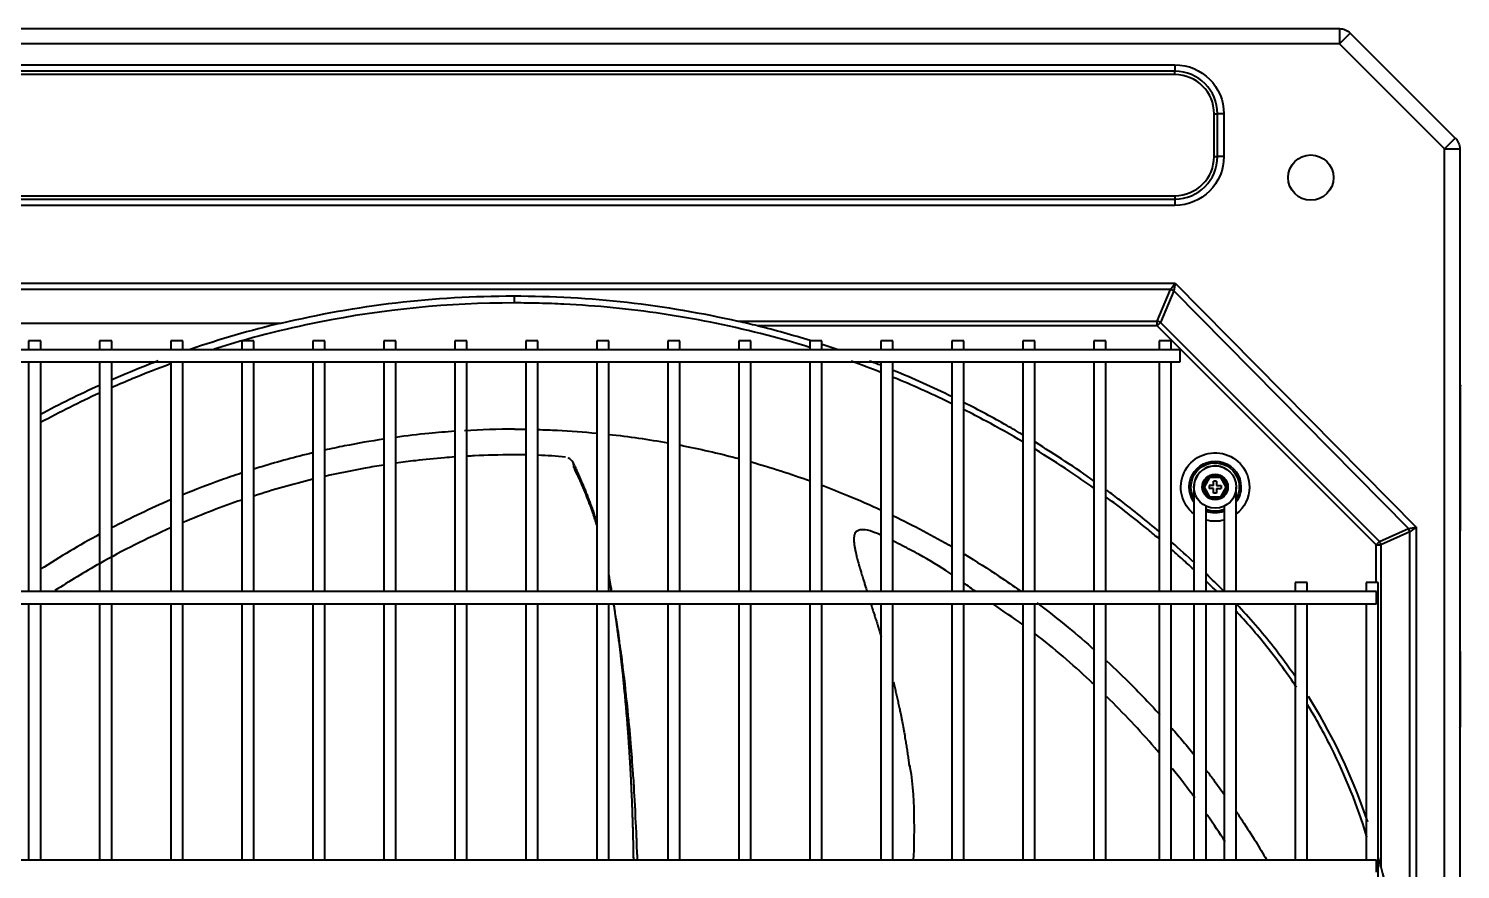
# Model space of a CAD drawing. Extents: x 58467 to 79089, y -33726 to -17391.
# Drawn here: x 72351.85 to 72399.23, y -20253.77 to -20225.97 of the extents above; entities that cross this region are included whole.
import ezdxf

# ---------------------------------------------------------------- set-up
doc = ezdxf.new("R2010")
doc.units = 0
doc.header["$LTSCALE"] = 100
doc.layers.add('+ENTE-ST-DOSEME USTU KONDDRENAJ', color=110, linetype='DOSEMEUSTUKONDENSDRENAJ_LINE', lineweight=40)
doc.linetypes.add('DOSEMEUSTUKONDENSDRENAJ_LINE', pattern='A,300,-40,["CD",Standard,S=15,R=0,X=-35,Y=-7.5],0', length=340)

# ---------------------------------------------------------------- blocks, each defined once
blk = doc.blocks.new('2. KAT SAĞ')
at = {"color": 3}
for p, q in [((54067.032, -32927.052, -3.539), (54183.034, -32927.052, -3.539)), ((54183.034, -32927.052, -3.539), (54183.034, -32927.552, -3.539)), ((54183.388, -32927.199, -3.539), (54183.034, -32927.552, -3.539)), ((54183.388, -32927.199, -3.539), (54186.865, -32930.673, -3.539)), ((54183.034, -32927.552, -3.539), (54067.032, -32927.552, -3.539)), ((54186.512, -32931.026, -3.539), (54183.034, -32927.552, -3.539)), ((54072.439, -32928.248, -3.539), (54177.584, -32928.248, -3.539)), ((54177.584, -32928.46, -3.539), (54072.439, -32928.46, -3.539)), ((54177.584, -32928.572, -3.539), (54072.439, -32928.572, -3.539)), ((54177.584, -32928.248, -3.539), (54177.584, -32928.46, -3.539)), ((54177.584, -32928.572, -3.539), (54177.584, -32928.46, -3.539)), ((54178.883, -32929.872, -3.539), (54178.995, -32929.872, -3.539)), ((54178.883, -32931.278, -3.539), (54178.883, -32929.872, -3.539)), ((54178.995, -32931.278, -3.539), (54178.995, -32929.872, -3.539)), ((54179.208, -32929.872, -3.539), (54178.995, -32929.872, -3.539)), ((54179.208, -32929.872, -3.539), (54179.208, -32931.278, -3.539)), ((54186.865, -32930.673, -3.539), (54186.512, -32931.026, -3.539)), ((54178.883, -32931.278, -3.539), (54178.995, -32931.278, -3.539)), ((54179.208, -32931.278, -3.539), (54178.995, -32931.278, -3.539)), ((54186.512, -32999.031, -3.539), (54186.512, -32931.026, -3.539)), ((54186.512, -32931.026, -3.539), (54187.012, -32931.026, -3.539)), ((54187.012, -32931.026, -3.539), (54187.012, -32999.031, -3.539)), ((54072.439, -32932.578, -3.539), (54177.584, -32932.578, -3.539)), ((54072.439, -32932.69, -3.539), (54177.584, -32932.69, -3.539)), ((54177.584, -32932.578, -3.539), (54177.584, -32932.69, -3.539)), ((54177.584, -32932.69, -3.539), (54177.584, -32932.902, -3.539)), ((54177.584, -32932.902, -3.539), (54072.439, -32932.902, -3.539)), ((54072.432, -32935.469, -3.539), (54177.59, -32935.469, -3.539)), ((54177.438, -32935.681, -3.539), (54072.585, -32935.681, -3.539)), ((54177.004, -32936.728, -3.539), (54177.438, -32935.681, -3.539)), ((54177.548, -32935.726, -3.539), (54177.114, -32936.774, -3.539)), ((54177.438, -32935.681, -3.539), (54177.59, -32935.469, -3.539)), ((54177.59, -32935.469, -3.539), (54177.548, -32935.726, -3.539)), ((54185.314, -32943.583, -3.539), (54177.548, -32935.726, -3.539)), ((54177.59, -32935.469, -3.539), (54185.571, -32943.54, -3.539)), ((54137.189, -32936.793, -3.539), (54148.01, -32936.793, -3.539)), ((54163.128, -32936.728, -3.539), (54177.004, -32936.728, -3.539)), ((54177.004, -32936.884, -3.539), (54163.777, -32936.884, -3.539)), ((54177.004, -32936.884, -3.539), (54177.004, -32936.728, -3.539)), ((54177.004, -32936.884, -3.539), (54177.114, -32936.774, -3.539)), ((54184.247, -32944.127, -3.539), (54177.004, -32936.884, -3.539)), ((54177.114, -32936.774, -3.539), (54184.357, -32944.017, -3.539)), ((54139.658, -32937.373, -3.539), (54139.658, -32937.673, -3.539)), ((54140.058, -32937.373, -3.539), (54139.658, -32937.373, -3.539)), ((54140.058, -32937.673, -3.539), (54140.058, -32937.373, -3.539)), ((54142.008, -32937.373, -3.539), (54142.008, -32937.673, -3.539)), ((54142.408, -32937.373, -3.539), (54142.008, -32937.373, -3.539)), ((54142.408, -32937.673, -3.539), (54142.408, -32937.373, -3.539)), ((54144.358, -32937.373, -3.539), (54144.358, -32937.673, -3.539)), ((54144.758, -32937.373, -3.539), (54144.358, -32937.373, -3.539)), ((54144.758, -32937.673, -3.539), (54144.758, -32937.373, -3.539)), ((54146.707, -32937.373, -3.539), (54146.707, -32937.673, -3.539)), ((54147.107, -32937.373, -3.539), (54146.707, -32937.373, -3.539)), ((54147.107, -32937.673, -3.539), (54147.107, -32937.373, -3.539)), ((54149.058, -32937.373, -3.539), (54149.058, -32937.673, -3.539)), ((54149.458, -32937.373, -3.539), (54149.058, -32937.373, -3.539)), ((54149.458, -32937.673, -3.539), (54149.458, -32937.373, -3.539)), ((54151.408, -32937.373, -3.539), (54151.408, -32937.673, -3.539)), ((54151.808, -32937.373, -3.539), (54151.408, -32937.373, -3.539)), ((54151.808, -32937.673, -3.539), (54151.808, -32937.373, -3.539)), ((54153.757, -32937.373, -3.539), (54153.757, -32937.673, -3.539)), ((54154.157, -32937.373, -3.539), (54153.757, -32937.373, -3.539)), ((54154.157, -32937.673, -3.539), (54154.157, -32937.373, -3.539)), ((54156.107, -32937.373, -3.539), (54156.107, -32937.673, -3.539)), ((54156.507, -32937.373, -3.539), (54156.107, -32937.373, -3.539)), ((54156.507, -32937.673, -3.539), (54156.507, -32937.373, -3.539)), ((54158.457, -32937.373, -3.539), (54158.457, -32937.673, -3.539)), ((54158.856, -32937.373, -3.539), (54158.457, -32937.373, -3.539)), ((54158.856, -32937.673, -3.539), (54158.856, -32937.373, -3.539)), ((54160.806, -32937.373, -3.539), (54160.806, -32937.673, -3.539)), ((54161.206, -32937.373, -3.539), (54160.806, -32937.373, -3.539)), ((54161.206, -32937.673, -3.539), (54161.206, -32937.373, -3.539)), ((54163.156, -32937.373, -3.539), (54163.156, -32937.673, -3.539)), ((54163.556, -32937.373, -3.539), (54163.156, -32937.373, -3.539)), ((54163.556, -32937.673, -3.539), (54163.556, -32937.373, -3.539)), ((54165.505, -32937.373, -3.539), (54165.505, -32937.673, -3.539)), ((54165.905, -32937.373, -3.539), (54165.505, -32937.373, -3.539)), ((54165.905, -32937.673, -3.539), (54165.905, -32937.373, -3.539)), ((54167.855, -32937.373, -3.539), (54167.855, -32937.673, -3.539)), ((54168.255, -32937.373, -3.539), (54167.855, -32937.373, -3.539)), ((54168.255, -32937.673, -3.539), (54168.255, -32937.373, -3.539)), ((54170.205, -32937.373, -3.539), (54170.205, -32937.673, -3.539)), ((54170.605, -32937.373, -3.539), (54170.205, -32937.373, -3.539)), ((54170.605, -32937.673, -3.539), (54170.605, -32937.373, -3.539)), ((54172.554, -32937.373, -3.539), (54172.554, -32937.673, -3.539)), ((54172.954, -32937.373, -3.539), (54172.554, -32937.373, -3.539)), ((54172.954, -32937.673, -3.539), (54172.954, -32937.373, -3.539)), ((54174.904, -32937.373, -3.539), (54174.904, -32937.673, -3.539)), ((54175.304, -32937.373, -3.539), (54174.904, -32937.373, -3.539)), ((54175.304, -32937.673, -3.539), (54175.304, -32937.373, -3.539)), ((54177.061, -32937.373, -3.539), (54177.061, -32937.673, -3.539)), ((54177.46, -32937.373, -3.539), (54177.061, -32937.373, -3.539)), ((54177.46, -32937.673, -3.539), (54177.46, -32937.373, -3.539)), ((54177.76, -32937.673, -3.539), (54072.305, -32937.673, -3.539)), ((54072.305, -32938.073, -3.539), (54177.76, -32938.073, -3.539)), ((54139.658, -32938.073, -3.539), (54139.658, -32945.672, -3.539)), ((54140.058, -32945.672, -3.539), (54140.058, -32938.073, -3.539)), ((54142.008, -32938.073, -3.539), (54142.008, -32945.672, -3.539)), ((54142.408, -32945.672, -3.539), (54142.408, -32938.073, -3.539)), ((54144.358, -32938.073, -3.539), (54144.358, -32945.672, -3.539)), ((54144.758, -32945.672, -3.539), (54144.758, -32938.073, -3.539)), ((54146.707, -32938.073, -3.539), (54146.707, -32945.672, -3.539)), ((54147.107, -32945.672, -3.539), (54147.107, -32938.073, -3.539)), ((54149.058, -32938.073, -3.539), (54149.058, -32945.672, -3.539)), ((54149.458, -32945.672, -3.539), (54149.458, -32938.073, -3.539)), ((54151.408, -32938.073, -3.539), (54151.408, -32945.672, -3.539)), ((54151.808, -32945.672, -3.539), (54151.808, -32938.073, -3.539)), ((54153.757, -32938.073, -3.539), (54153.757, -32945.672, -3.539)), ((54154.157, -32945.672, -3.539), (54154.157, -32938.073, -3.539)), ((54156.107, -32938.073, -3.539), (54156.107, -32945.672, -3.539)), ((54156.507, -32945.672, -3.539), (54156.507, -32938.073, -3.539)), ((54158.457, -32938.073, -3.539), (54158.457, -32945.672, -3.539)), ((54158.856, -32945.672, -3.539), (54158.856, -32938.073, -3.539)), ((54160.806, -32938.073, -3.539), (54160.806, -32945.672, -3.539)), ((54161.206, -32945.672, -3.539), (54161.206, -32938.073, -3.539)), ((54163.156, -32938.073, -3.539), (54163.156, -32945.672, -3.539)), ((54163.556, -32945.672, -3.539), (54163.556, -32938.073, -3.539)), ((54165.505, -32938.073, -3.539), (54165.505, -32945.672, -3.539)), ((54165.905, -32945.672, -3.539), (54165.905, -32938.073, -3.539)), ((54167.855, -32938.073, -3.539), (54167.855, -32945.672, -3.539)), ((54168.255, -32945.672, -3.539), (54168.255, -32938.073, -3.539)), ((54170.205, -32938.073, -3.539), (54170.205, -32945.672, -3.539)), ((54170.605, -32945.672, -3.539), (54170.605, -32938.073, -3.539)), ((54172.554, -32938.073, -3.539), (54172.554, -32945.672, -3.539)), ((54172.954, -32945.672, -3.539), (54172.954, -32938.073, -3.539)), ((54174.904, -32938.073, -3.539), (54174.904, -32945.672, -3.539)), ((54175.304, -32945.672, -3.539), (54175.304, -32938.073, -3.539)), ((54177.061, -32938.073, -3.539), (54177.061, -32945.672, -3.539)), ((54177.46, -32945.672, -3.539), (54177.46, -32938.073, -3.539)), ((54177.76, -32937.873, -3.539), (54177.76, -32937.673, -3.539)), ((54177.76, -32938.073, -3.539), (54177.76, -32937.873, -3.539)), ((54187.032, -32939.174, -3.539), (54187.032, -32938.874, -3.539)), ((54187.012, -32939.174, -3.539), (54187.032, -32939.174, -3.539)), ((54187.032, -32943.657, -3.539), (54187.032, -32939.174, -3.539)), ((54178.492, -32942.213, -3.539), (54178.705, -32941.845, -3.539)), ((54178.734, -32941.895, -3.539), (54178.55, -32942.213, -3.539)), ((54178.705, -32941.845, -3.539), (54179.13, -32941.845, -3.539)), ((54178.734, -32941.895, -3.539), (54178.705, -32941.845, -3.539)), ((54179.101, -32941.895, -3.539), (54178.734, -32941.895, -3.539)), ((54179.13, -32941.845, -3.539), (54179.101, -32941.895, -3.539)), ((54179.285, -32942.213, -3.539), (54179.101, -32941.895, -3.539)), ((54179.13, -32941.845, -3.539), (54179.342, -32942.213, -3.539)), ((54178.218, -32942.23, -3.539), (54178.218, -32943.606, -3.539)), ((54178.705, -32942.581, -3.539), (54178.492, -32942.213, -3.539)), ((54178.55, -32942.213, -3.539), (54178.492, -32942.213, -3.539)), ((54178.55, -32942.213, -3.539), (54178.734, -32942.531, -3.539)), ((54178.717, -32942.163, -3.539), (54178.717, -32942.263, -3.539)), ((54178.867, -32942.163, -3.539), (54178.717, -32942.163, -3.539)), ((54178.867, -32942.263, -3.539), (54178.717, -32942.263, -3.539)), ((54178.967, -32942.013, -3.539), (54178.867, -32942.013, -3.539)), ((54178.867, -32942.163, -3.539), (54178.867, -32942.013, -3.539)), ((54178.867, -32942.413, -3.539), (54178.867, -32942.263, -3.539)), ((54178.967, -32942.013, -3.539), (54178.967, -32942.163, -3.539)), ((54178.967, -32942.163, -3.539), (54179.117, -32942.163, -3.539)), ((54178.967, -32942.263, -3.539), (54178.967, -32942.413, -3.539)), ((54178.967, -32942.263, -3.539), (54179.117, -32942.263, -3.539)), ((54179.101, -32942.531, -3.539), (54179.285, -32942.213, -3.539)), ((54179.117, -32942.163, -3.539), (54179.117, -32942.263, -3.539)), ((54179.342, -32942.213, -3.539), (54179.13, -32942.581, -3.539)), ((54179.342, -32942.213, -3.539), (54179.285, -32942.213, -3.539)), ((54179.617, -32944.214, -3.539), (54179.617, -32942.215, -3.539)), ((54179.617, -32944.214, -3.539), (54179.617, -32942.23, -3.539)), ((54178.734, -32942.531, -3.539), (54178.705, -32942.581, -3.539)), ((54179.13, -32942.581, -3.539), (54178.705, -32942.581, -3.539)), ((54178.734, -32942.531, -3.539), (54179.101, -32942.531, -3.539)), ((54178.967, -32942.413, -3.539), (54178.867, -32942.413, -3.539)), ((54179.13, -32942.581, -3.539), (54179.101, -32942.531, -3.539)), ((54178.618, -32943.606, -3.539), (54178.618, -32942.846, -3.539)), ((54179.217, -32942.846, -3.539), (54179.217, -32944.214, -3.539)), ((54178.218, -32943.606, -3.539), (54178.218, -32943.889, -3.539)), ((54178.618, -32943.889, -3.539), (54178.618, -32943.606, -3.539)), ((54184.357, -32944.017, -3.539), (54185.314, -32943.583, -3.539)), ((54185.359, -32943.693, -3.539), (54184.402, -32944.127, -3.539)), ((54185.314, -32943.583, -3.539), (54185.571, -32943.54, -3.539)), ((54185.571, -32943.54, -3.539), (54185.359, -32943.693, -3.539)), ((54185.359, -32992.444, -3.539), (54185.359, -32943.693, -3.539)), ((54185.571, -32943.54, -3.539), (54185.571, -32992.596, -3.539)), ((54178.218, -32943.889, -3.539), (54178.218, -32944.255, -3.539)), ((54178.218, -32943.889, -3.539), (54178.218, -32943.889, -3.539)), ((54178.218, -32944.255, -3.539), (54178.218, -32944.537, -3.539)), ((54178.218, -32944.255, -3.539), (54178.218, -32944.255, -3.539)), ((54178.618, -32944.255, -3.539), (54178.618, -32943.889, -3.539)), ((54178.618, -32944.537, -3.539), (54178.618, -32944.255, -3.539)), ((54179.217, -32943.889, -3.539), (54179.217, -32944.255, -3.539)), ((54179.217, -32944.255, -3.539), (54179.217, -32944.538, -3.539)), ((54179.617, -32944.255, -3.539), (54179.617, -32943.889, -3.539)), ((54179.617, -32944.538, -3.539), (54179.617, -32944.255, -3.539)), ((54184.247, -32944.127, -3.539), (54184.357, -32944.017, -3.539)), ((54184.247, -32945.372, -3.539), (54184.247, -32944.127, -3.539)), ((54184.247, -32944.127, -3.539), (54184.402, -32944.127, -3.539)), ((54184.402, -32944.127, -3.539), (54184.402, -32954.774, -3.539)), ((54178.218, -32944.537, -3.539), (54178.218, -32945.672, -3.539)), ((54178.618, -32945.672, -3.539), (54178.618, -32944.537, -3.539)), ((54179.217, -32944.538, -3.539), (54179.217, -32945.672, -3.539)), ((54179.617, -32945.672, -3.539), (54179.617, -32944.538, -3.539)), ((54184.259, -32945.672, -3.539), (54065.897, -32945.672, -3.539)), ((54181.567, -32945.372, -3.539), (54181.567, -32945.672, -3.539)), ((54181.967, -32945.372, -3.539), (54181.567, -32945.372, -3.539)), ((54181.967, -32945.672, -3.539), (54181.967, -32945.372, -3.539)), ((54183.917, -32945.372, -3.539), (54183.917, -32945.672, -3.539)), ((54184.316, -32945.372, -3.539), (54183.917, -32945.372, -3.539)), ((54184.259, -32945.872, -3.539), (54184.259, -32945.672, -3.539)), ((54184.316, -32990.765, -3.539), (54184.316, -32945.372, -3.539)), ((54065.897, -32946.072, -3.539), (54184.259, -32946.072, -3.539)), ((54139.658, -32946.072, -3.539), (54139.658, -32954.551, -3.539)), ((54140.058, -32954.551, -3.539), (54140.058, -32946.072, -3.539)), ((54142.008, -32946.072, -3.539), (54142.008, -32954.551, -3.539)), ((54142.408, -32954.551, -3.539), (54142.408, -32946.072, -3.539)), ((54144.358, -32946.072, -3.539), (54144.358, -32954.551, -3.539)), ((54144.758, -32954.551, -3.539), (54144.758, -32946.072, -3.539)), ((54146.707, -32946.072, -3.539), (54146.707, -32954.551, -3.539)), ((54147.107, -32954.551, -3.539), (54147.107, -32946.072, -3.539)), ((54149.058, -32946.072, -3.539), (54149.058, -32954.551, -3.539)), ((54149.458, -32954.551, -3.539), (54149.458, -32946.072, -3.539)), ((54151.408, -32946.072, -3.539), (54151.408, -32954.551, -3.539)), ((54151.808, -32954.551, -3.539), (54151.808, -32946.072, -3.539)), ((54153.757, -32946.072, -3.539), (54153.757, -32954.551, -3.539)), ((54154.157, -32954.551, -3.539), (54154.157, -32946.072, -3.539)), ((54156.107, -32946.072, -3.539), (54156.107, -32954.551, -3.539)), ((54156.507, -32954.551, -3.539), (54156.507, -32946.072, -3.539)), ((54158.457, -32946.072, -3.539), (54158.457, -32954.551, -3.539)), ((54158.856, -32954.551, -3.539), (54158.856, -32946.072, -3.539)), ((54160.806, -32946.072, -3.539), (54160.806, -32954.551, -3.539)), ((54161.206, -32954.551, -3.539), (54161.206, -32946.072, -3.539)), ((54163.156, -32946.072, -3.539), (54163.156, -32954.551, -3.539)), ((54163.556, -32954.551, -3.539), (54163.556, -32946.072, -3.539)), ((54165.505, -32946.072, -3.539), (54165.505, -32954.551, -3.539)), ((54165.905, -32954.551, -3.539), (54165.905, -32946.072, -3.539)), ((54167.855, -32946.072, -3.539), (54167.855, -32954.551, -3.539)), ((54168.255, -32954.551, -3.539), (54168.255, -32946.072, -3.539)), ((54170.205, -32946.072, -3.539), (54170.205, -32954.551, -3.539)), ((54170.605, -32954.551, -3.539), (54170.605, -32946.072, -3.539)), ((54172.554, -32946.072, -3.539), (54172.554, -32954.551, -3.539)), ((54172.954, -32954.551, -3.539), (54172.954, -32946.072, -3.539)), ((54174.904, -32946.072, -3.539), (54174.904, -32954.551, -3.539)), ((54175.304, -32954.551, -3.539), (54175.304, -32946.072, -3.539)), ((54177.061, -32946.072, -3.539), (54177.061, -32954.551, -3.539)), ((54177.46, -32954.551, -3.539), (54177.46, -32946.072, -3.539)), ((54178.218, -32946.072, -3.539), (54178.218, -32954.55, -3.539)), ((54178.617, -32954.55, -3.539), (54178.618, -32946.072, -3.539)), ((54179.217, -32946.072, -3.539), (54179.217, -32954.551, -3.539)), ((54179.617, -32954.551, -3.539), (54179.617, -32946.072, -3.539)), ((54181.567, -32946.072, -3.539), (54181.567, -32954.55, -3.539)), ((54181.967, -32954.55, -3.539), (54181.967, -32946.072, -3.539)), ((54183.917, -32946.072, -3.539), (54183.917, -32954.55, -3.539)), ((54184.259, -32946.072, -3.539), (54184.259, -32945.872, -3.539)), ((54187.032, -32949.838, -3.539), (54187.032, -32947.654, -3.539)), ((54187.012, -32949.838, -3.539), (54187.032, -32949.838, -3.539)), ((54187.032, -32950.138, -3.539), (54187.032, -32949.838, -3.539)), ((54184.259, -32954.55, -3.539), (54065.897, -32954.55, -3.539)), ((54184.259, -32954.75, -3.539), (54184.259, -32954.55, -3.539)), ((54184.259, -32954.95, -3.539), (54184.259, -32954.75, -3.539))]:
    blk.add_line(p, q, dxfattribs=at)
for centre, radius in [((54182.083, -32931.978, -3.539), 0.75), ((54178.917, -32942.213, -3.539), 0.7), ((54178.917, -32942.213, -3.539), 0.425), ((54178.917, -32942.213, -3.539), 0.425)]:
    blk.add_circle(centre, radius, dxfattribs=at)
at = {"color": 3, "extrusion": (0, 0, -1)}
for centre, radius, start, end in [((-54183.034, -32927.552, 3.539), 0.5, 90, 135), ((-54177.584, -32929.872, 3.539), 1.624, 90, 180), ((-54186.512, -32931.026, 3.539), 0.5, 135, 180), ((-54177.584, -32931.278, 3.539), 1.624, 180, 270), ((-54186.952, -32938.874, 3.539), 0.08, 138.5895, 180), ((-54178.917, -32942.213, 3.539), 1.133, 308.1431, 180), ((-54178.917, -32942.213, 3.539), 0.856, 324.7874, 180), ((-54178.917, -32942.213, 3.539), 0.8, 331.0199, 180), ((-54178.917, -32942.213, 3.539), 0.8, 180, 208.9576), ((-54178.917, -32942.213, 3.539), 0.856, 180, 215.1956), ((-54178.917, -32942.213, 3.539), 1.133, 180, 231.8512), ((-54178.917, -32942.213, 3.539), 0.856, 249.5025, 290.4919), ((-54178.917, -32942.213, 3.539), 1.133, 254.6494, 285.3451), ((-54178.917, -32942.213, 3.539), 0.8, 247.978, 292.0104)]:
    blk.add_arc(centre, radius, start, end, dxfattribs=at)
at = {"color": 3}
for centre, radius, start, end in [((54177.584, -32929.872, -3.539), 1.412, 0, 90), ((54177.584, -32929.872, -3.539), 1.3, 0, 90), ((54177.584, -32931.278, -3.539), 1.412, 270, 0), ((54177.584, -32931.278, -3.539), 1.3, 270, 0), ((54186.952, -32950.138, -3.539), 0.08, 318.5895, 0)]:
    blk.add_arc(centre, radius, start, end, dxfattribs=at)
for centre, major_axis in [((54177.438, -32935.836, -3.539), (-0.203, 0.084)), ((54177.004, -32936.884, -3.539), (-0.203, 0.084)), ((54185.204, -32943.693, -3.539), (-0.084, 0.203)), ((54184.247, -32944.127, -3.539), (-0.084, 0.203))]:
    blk.add_ellipse(centre, major_axis=major_axis, ratio=0.678598, start_param=4.438375, end_param=4.986403, dxfattribs=at)
for points, knots in [([(54155.736, -32936.125, -3.539), (54153.563, -32936.123, -3.539), (54151.381, -32936.339, -3.539), (54148.095, -32936.994, -3.539), (54146.939, -32937.289, -3.539), (54145.801, -32937.648, -3.539)], [0, 0, 0, 0, 0.642828, 0.642828, 1, 1, 1, 1]), ([(54165.511, -32937.598, -3.539), (54164.43, -32937.263, -3.539), (54163.333, -32936.985, -3.539), (54161.161, -32936.552, -3.539), (54160.086, -32936.391, -3.539), (54158.459, -32936.231, -3.539), (54157.915, -32936.191, -3.539), (54157.099, -32936.151, -3.539), (54156.827, -32936.141, -3.539), (54156.282, -32936.128, -3.539), (54156.006, -32936.125, -3.539), (54155.737, -32936.125, -3.539)], [0, 0, 0, 0, 0.344826, 0.344826, 0.672413, 0.672413, 0.836207, 0.836207, 0.918103, 0.918103, 1, 1, 1, 1]), ([(54143.944, -32938.042, -3.539), (54143.841, -32938.081, -3.539), (54143.738, -32938.121, -3.539), (54143.219, -32938.324, -3.539), (54142.804, -32938.496, -3.539), (54142.393, -32938.676, -3.539)], [0, 0, 0, 0, 0.197193, 0.197193, 1, 1, 1, 1]), ([(54144.353, -32938.141, -3.539), (54143.935, -32938.295, -3.539), (54143.519, -32938.457, -3.539), (54142.869, -32938.726, -3.539), (54142.632, -32938.827, -3.539), (54142.397, -32938.931, -3.539)], [0, 0, 0, 0, 0.635021, 0.635021, 1, 1, 1, 1]), ([(54170.207, -32939.456, -3.539), (54169.609, -32939.165, -3.539), (54169.002, -32938.891, -3.539), (54168.349, -32938.62, -3.539), (54168.306, -32938.603, -3.539), (54168.264, -32938.585, -3.539)], [0, 0, 0, 0, 0.9348, 0.9348, 1, 1, 1, 1]), ([(54172.568, -32940.494, -3.539), (54172.389, -32940.388, -3.539), (54172.209, -32940.284, -3.539), (54171.563, -32939.918, -3.539), (54171.093, -32939.666, -3.539), (54170.617, -32939.427, -3.539)], [0, 0, 0, 0, 0.279714, 0.279714, 1, 1, 1, 1]), ([(54172.555, -32940.719, -3.539), (54172.154, -32940.482, -3.539), (54171.748, -32940.253, -3.539), (54171.097, -32939.905, -3.539), (54170.856, -32939.78, -3.539), (54170.614, -32939.657, -3.539)], [0, 0, 0, 0, 0.633211, 0.633211, 1, 1, 1, 1]), ([(54153.755, -32940.369, -3.539), (54153.47, -32940.389, -3.539), (54153.186, -32940.413, -3.539), (54152.535, -32940.477, -3.539), (54152.168, -32940.52, -3.539), (54151.803, -32940.571, -3.539)], [0, 0, 0, 0, 0.43543, 0.43543, 1, 1, 1, 1]), ([(54156.508, -32940.312, -3.539), (54156.723, -32940.317, -3.539), (54156.938, -32940.326, -3.539), (54157.589, -32940.358, -3.539), (54158.023, -32940.389, -3.539), (54158.457, -32940.43, -3.539)], [0, 0, 0, 0, 0.331279, 0.331279, 1, 1, 1, 1]), ([(54151.402, -32940.629, -3.539), (54150.971, -32940.694, -3.539), (54150.542, -32940.769, -3.539), (54149.893, -32940.898, -3.539), (54149.673, -32940.944, -3.539), (54149.452, -32940.994, -3.539)], [0, 0, 0, 0, 0.659092, 0.659092, 1, 1, 1, 1]), ([(54161.208, -32940.824, -3.539), (54161.262, -32940.835, -3.539), (54161.315, -32940.845, -3.539), (54161.972, -32940.976, -3.539), (54162.57, -32941.115, -3.539), (54163.164, -32941.273, -3.539)], [0, 0, 0, 0, 0.081892, 0.081892, 1, 1, 1, 1]), ([(54149.05, -32941.086, -3.539), (54148.488, -32941.22, -3.539), (54147.929, -32941.371, -3.539), (54147.282, -32941.567, -3.539), (54147.193, -32941.594, -3.539), (54147.104, -32941.622, -3.539)], [0, 0, 0, 0, 0.861253, 0.861253, 1, 1, 1, 1]), ([(54153.756, -32941.219, -3.539), (54153.642, -32941.227, -3.539), (54153.208, -32941.261, -3.539), (54152.559, -32941.326, -3.539), (54152.024, -32941.395, -3.539), (54151.807, -32941.426, -3.539)], [0, 0, 0, 0, 0.175255, 0.666459, 1, 1, 1, 1]), ([(54156.106, -32941.15, -3.539), (54155.955, -32941.148, -3.539), (54155.388, -32941.148, -3.539), (54154.739, -32941.163, -3.539), (54154.242, -32941.189, -3.539), (54154.156, -32941.193, -3.539)], [0, 0, 0, 0, 0.229112, 0.868027, 1, 1, 1, 1]), ([(54157.42, -32941.223, -3.539), (54157.117, -32941.193, -3.539), (54156.812, -32941.171, -3.539), (54156.51, -32941.16, -3.539), (54156.507, -32941.16, -3.539)], [0, 0, 0, 0, 0.989422, 1, 1, 1, 1]), ([(54157.734, -32941.512, -3.539), (54157.717, -32941.48, -3.539), (54157.681, -32941.416, -3.539), (54157.64, -32941.342, -3.539), (54157.585, -32941.293, -3.539), (54157.534, -32941.259, -3.539), (54157.506, -32941.245, -3.539)], [0, 0, 0, 0, 0.181976, 0.413188, 0.708779, 1, 1, 1, 1]), ([(54158.456, -32943.477, -3.539), (54158.454, -32943.469, -3.539), (54158.442, -32943.429, -3.539), (54158.428, -32943.379, -3.539), (54158.4, -32943.289, -3.539), (54158.359, -32943.166, -3.539), (54158.3, -32942.985, -3.539), (54158.178, -32942.645, -3.539), (54158.026, -32942.27, -3.539), (54157.87, -32941.913, -3.539), (54157.781, -32941.734, -3.539), (54157.727, -32941.621, -3.539), (54157.695, -32941.534, -3.539), (54157.687, -32941.442, -3.539), (54157.678, -32941.396, -3.539), (54157.676, -32941.378, -3.539)], [0, 0, 0, 0, 0.011818, 0.05826, 0.078147, 0.142338, 0.204041, 0.310202, 0.571842, 0.682665, 0.781248, 0.831854, 0.86924, 0.927978, 1, 1, 1, 1]), ([(54174.904, -32942.247, -3.539), (54174.642, -32942.06, -3.539), (54174.377, -32941.877, -3.539), (54173.732, -32941.446, -3.539), (54173.35, -32941.201, -3.539), (54172.963, -32940.964, -3.539)], [0, 0, 0, 0, 0.415669, 0.415669, 1, 1, 1, 1]), ([(54146.736, -32941.74, -3.539), (54146.722, -32941.744, -3.539), (54146.708, -32941.749, -3.539), (54146.469, -32941.828, -3.539), (54146.243, -32941.905, -3.539), (54145.593, -32942.138, -3.539), (54145.172, -32942.3, -3.539), (54144.756, -32942.471, -3.539)], [0, 0, 0, 0, 0.021083, 0.021083, 0.358408, 0.358408, 1, 1, 1, 1]), ([(54151.407, -32941.485, -3.539), (54151.203, -32941.517, -3.539), (54150.554, -32941.626, -3.539), (54149.904, -32941.759, -3.539), (54149.458, -32941.862, -3.539)], [0, 0, 0, 0, 0.31466, 1, 1, 1, 1]), ([(54158.457, -32943.379, -3.539), (54158.456, -32943.378, -3.539), (54158.449, -32943.353, -3.539), (54158.431, -32943.293, -3.539), (54158.401, -32943.195, -3.539), (54158.37, -32943.099, -3.539), (54158.343, -32943.015, -3.539), (54158.315, -32942.933, -3.539), (54158.282, -32942.84, -3.539), (54158.249, -32942.748, -3.539), (54158.22, -32942.669, -3.539), (54158.19, -32942.591, -3.539), (54158.16, -32942.515, -3.539), (54158.126, -32942.428, -3.539), (54158.096, -32942.354, -3.539), (54158.066, -32942.282, -3.539), (54158.041, -32942.221, -3.539), (54158.016, -32942.16, -3.539), (54157.987, -32942.093, -3.539), (54157.958, -32942.026, -3.539), (54157.93, -32941.961, -3.539), (54157.908, -32941.909, -3.539), (54157.884, -32941.854, -3.539), (54157.864, -32941.808, -3.539), (54157.84, -32941.754, -3.539), (54157.822, -32941.713, -3.539), (54157.802, -32941.666, -3.539), (54157.784, -32941.625, -3.539), (54157.768, -32941.59, -3.539), (54157.752, -32941.552, -3.539), (54157.745, -32941.537, -3.539), (54157.743, -32941.532, -3.539)], [0, 0, 0, 0, 0.001018, 0.033246, 0.081587, 0.129929, 0.162157, 0.194385, 0.242727, 0.291069, 0.323297, 0.355525, 0.403867, 0.436095, 0.484437, 0.516665, 0.548893, 0.581121, 0.613349, 0.661691, 0.693919, 0.726147, 0.758375, 0.790603, 0.82283, 0.855058, 0.887286, 0.919514, 0.951742, 0.98397, 1, 1, 1, 1]), ([(54179.311, -32941.646, -3.539), (54179.296, -32941.632, -3.539), (54179.254, -32941.601, -3.539), (54179.162, -32941.553, -3.539), (54179.013, -32941.513, -3.539), (54178.805, -32941.509, -3.539), (54178.603, -32941.575, -3.539), (54178.439, -32941.693, -3.539), (54178.323, -32941.829, -3.539), (54178.238, -32942.008, -3.539), (54178.218, -32942.14, -3.539), (54178.217, -32942.213, -3.539)], [0, 0, 0, 0, 0.042244, 0.108681, 0.210744, 0.339451, 0.513473, 0.618017, 0.733965, 0.8613, 1, 1, 1, 1]), ([(54165.916, -32942.156, -3.539), (54166.208, -32942.265, -3.539), (54166.497, -32942.38, -3.539), (54167.15, -32942.65, -3.539), (54167.511, -32942.809, -3.539), (54167.869, -32942.974, -3.539)], [0, 0, 0, 0, 0.44095, 0.44095, 1, 1, 1, 1]), ([(54177.076, -32943.693, -3.539), (54176.652, -32943.335, -3.539), (54176.218, -32942.987, -3.539), (54175.628, -32942.538, -3.539), (54175.48, -32942.427, -3.539), (54175.33, -32942.317, -3.539)], [0, 0, 0, 0, 0.749906, 0.749906, 1, 1, 1, 1]), ([(54177.061, -32943.924, -3.539), (54176.941, -32943.822, -3.539), (54176.82, -32943.721, -3.539), (54176.246, -32943.249, -3.539), (54175.784, -32942.89, -3.539), (54175.313, -32942.544, -3.539)], [0, 0, 0, 0, 0.211709, 0.211709, 1, 1, 1, 1]), ([(54144.357, -32943.564, -3.539), (54143.568, -32943.915, -3.539), (54142.279, -32944.559, -3.539), (54141.012, -32945.323, -3.539), (54140.524, -32945.639, -3.539)], [0, 0, 0, 0, 0.61117, 1, 1, 1, 1]), ([(54166.984, -32943.782, -3.539), (54166.979, -32943.797, -3.539), (54166.973, -32943.822, -3.539), (54166.968, -32943.853, -3.539), (54166.964, -32943.898, -3.539), (54166.963, -32943.935, -3.539), (54166.963, -32943.978, -3.539), (54166.966, -32944.03, -3.539), (54166.97, -32944.075, -3.539), (54166.978, -32944.135, -3.539), (54166.986, -32944.187, -3.539), (54166.997, -32944.25, -3.539), (54167.009, -32944.31, -3.539), (54167.026, -32944.387, -3.539), (54167.044, -32944.466, -3.539), (54167.064, -32944.547, -3.539), (54167.083, -32944.62, -3.539), (54167.103, -32944.693, -3.539), (54167.128, -32944.781, -3.539), (54167.154, -32944.872, -3.539), (54167.185, -32944.979, -3.539), (54167.214, -32945.074, -3.539), (54167.244, -32945.171, -3.539), (54167.274, -32945.27, -3.539), (54167.31, -32945.385, -3.539), (54167.347, -32945.503, -3.539), (54167.379, -32945.602, -3.539), (54167.396, -32945.658, -3.539), (54167.404, -32945.683, -3.539)], [0, 0, 0, 0, 0.051203, 0.085927, 0.120651, 0.155375, 0.190098, 0.224822, 0.259546, 0.29427, 0.328994, 0.363718, 0.398442, 0.433165, 0.485251, 0.519975, 0.554699, 0.589423, 0.624147, 0.676233, 0.710956, 0.763042, 0.797766, 0.83249, 0.884576, 0.936662, 0.971386, 1, 1, 1, 1]), ([(54167.857, -32943.803, -3.539), (54167.795, -32943.775, -3.539), (54167.625, -32943.701, -3.539), (54167.402, -32943.628, -3.539), (54167.199, -32943.619, -3.539), (54167.108, -32943.643, -3.539), (54167.05, -32943.679, -3.539), (54167.006, -32943.724, -3.539), (54166.988, -32943.764, -3.539), (54166.98, -32943.795, -3.539)], [0, 0, 0, 0, 0.20564, 0.547118, 0.687895, 0.809193, 0.86101, 0.907117, 1, 1, 1, 1]), ([(54170.206, -32945.107, -3.539), (54170.182, -32945.09, -3.539), (54169.833, -32944.853, -3.539), (54169.291, -32944.53, -3.539), (54168.654, -32944.195, -3.539), (54168.364, -32944.048, -3.539), (54168.258, -32943.995, -3.539)], [0, 0, 0, 0, 0.039319, 0.566519, 0.843939, 1, 1, 1, 1]), ([(54170.622, -32944.435, -3.539), (54171.013, -32944.67, -3.539), (54171.397, -32944.914, -3.539), (54172.011, -32945.324, -3.539), (54172.243, -32945.484, -3.539), (54172.473, -32945.647, -3.539)], [0, 0, 0, 0, 0.617576, 0.617576, 1, 1, 1, 1]), ([(54178.236, -32944.966, -3.539), (54178.133, -32944.87, -3.539), (54178.029, -32944.774, -3.539), (54177.775, -32944.544, -3.539), (54177.623, -32944.409, -3.539), (54177.471, -32944.276, -3.539)], [0, 0, 0, 0, 0.410399, 0.410399, 1, 1, 1, 1]), ([(54158.955, -32945.672, -3.539), (54158.955, -32945.671, -3.539), (54158.948, -32945.626, -3.539), (54158.933, -32945.538, -3.539), (54158.91, -32945.409, -3.539), (54158.89, -32945.296, -3.539), (54158.872, -32945.196, -3.539), (54158.862, -32945.138, -3.539), (54158.856, -32945.109, -3.539)], [0, 0, 0, 0, 0.008257, 0.234671, 0.461085, 0.687499, 0.838441, 1, 1, 1, 1]), ([(54158.944, -32945.673, -3.539), (54158.943, -32945.664, -3.539), (54158.934, -32945.606, -3.539), (54158.917, -32945.496, -3.539), (54158.889, -32945.332, -3.539), (54158.868, -32945.228, -3.539), (54158.856, -32945.17, -3.539)], [0, 0, 0, 0, 0.049758, 0.328143, 0.614367, 1, 1, 1, 1]), ([(54159.679, -32954.552, -3.539), (54159.678, -32954.51, -3.539), (54159.677, -32954.434, -3.539), (54159.675, -32954.293, -3.539), (54159.672, -32954.161, -3.539), (54159.668, -32953.994, -3.539), (54159.665, -32953.859, -3.539), (54159.661, -32953.689, -3.539), (54159.657, -32953.538, -3.539), (54159.652, -32953.372, -3.539), (54159.648, -32953.225, -3.539), (54159.643, -32953.077, -3.539), (54159.637, -32952.914, -3.539), (54159.631, -32952.766, -3.539), (54159.625, -32952.602, -3.539), (54159.619, -32952.454, -3.539), (54159.611, -32952.288, -3.539), (54159.604, -32952.137, -3.539), (54159.597, -32951.987, -3.539), (54159.589, -32951.821, -3.539), (54159.581, -32951.675, -3.539), (54159.572, -32951.513, -3.539), (54159.564, -32951.368, -3.539), (54159.554, -32951.207, -3.539), (54159.544, -32951.046, -3.539), (54159.534, -32950.9, -3.539), (54159.524, -32950.738, -3.539), (54159.514, -32950.591, -3.539), (54159.502, -32950.427, -3.539), (54159.491, -32950.281, -3.539), (54159.48, -32950.136, -3.539), (54159.467, -32949.977, -3.539), (54159.455, -32949.819, -3.539), (54159.441, -32949.662, -3.539), (54159.428, -32949.504, -3.539), (54159.415, -32949.363, -3.539), (54159.401, -32949.206, -3.539), (54159.388, -32949.064, -3.539), (54159.372, -32948.906, -3.539), (54159.358, -32948.763, -3.539), (54159.344, -32948.621, -3.539), (54159.328, -32948.465, -3.539), (54159.313, -32948.327, -3.539), (54159.296, -32948.174, -3.539), (54159.281, -32948.037, -3.539), (54159.264, -32947.885, -3.539), (54159.246, -32947.734, -3.539), (54159.23, -32947.598, -3.539), (54159.211, -32947.446, -3.539), (54159.194, -32947.309, -3.539), (54159.174, -32947.157, -3.539), (54159.156, -32947.02, -3.539), (54159.138, -32946.885, -3.539), (54159.118, -32946.737, -3.539), (54159.099, -32946.606, -3.539), (54159.078, -32946.46, -3.539), (54159.061, -32946.344, -3.539), (54159.04, -32946.204, -3.539), (54159.028, -32946.123, -3.539), (54159.019, -32946.07, -3.539)], [0, 0, 0, 0, 0.014465, 0.025686, 0.048127, 0.059348, 0.081789, 0.09301, 0.115451, 0.132282, 0.149113, 0.165944, 0.182775, 0.205216, 0.216437, 0.238878, 0.255709, 0.27254, 0.289371, 0.306202, 0.328643, 0.339864, 0.362305, 0.379136, 0.395967, 0.418408, 0.429629, 0.45207, 0.468901, 0.485732, 0.502563, 0.519394, 0.541835, 0.558666, 0.575497, 0.597939, 0.609159, 0.631601, 0.648431, 0.665262, 0.682093, 0.698924, 0.721366, 0.732586, 0.755028, 0.771859, 0.78869, 0.811131, 0.822351, 0.844793, 0.861624, 0.878455, 0.895286, 0.912117, 0.934558, 0.945779, 0.96822, 0.97944, 1, 1, 1, 1]), ([(54159.802, -32954.551, -3.539), (54159.802, -32954.521, -3.539), (54159.802, -32954.454, -3.539), (54159.797, -32954.342, -3.539), (54159.783, -32954.174, -3.539), (54159.778, -32953.981, -3.539), (54159.776, -32953.76, -3.539), (54159.767, -32953.521, -3.539), (54159.746, -32953.268, -3.539), (54159.736, -32953.053, -3.539), (54159.733, -32952.881, -3.539), (54159.73, -32952.723, -3.539), (54159.707, -32952.517, -3.539), (54159.698, -32952.294, -3.539), (54159.69, -32952.08, -3.539), (54159.675, -32951.848, -3.539), (54159.649, -32951.603, -3.539), (54159.634, -32951.39, -3.539), (54159.627, -32951.216, -3.539), (54159.619, -32951.053, -3.539), (54159.591, -32950.842, -3.539), (54159.577, -32950.61, -3.539), (54159.563, -32950.392, -3.539), (54159.541, -32950.162, -3.539), (54159.511, -32949.923, -3.539), (54159.492, -32949.71, -3.539), (54159.48, -32949.53, -3.539), (54159.464, -32949.359, -3.539), (54159.428, -32949.142, -3.539), (54159.41, -32948.887, -3.539), (54159.387, -32948.659, -3.539), (54159.356, -32948.43, -3.539), (54159.323, -32948.201, -3.539), (54159.301, -32947.977, -3.539), (54159.266, -32947.682, -3.539), (54159.221, -32947.458, -3.539), (54159.194, -32947.195, -3.539), (54159.162, -32946.945, -3.539), (54159.115, -32946.681, -3.539), (54159.08, -32946.459, -3.539), (54159.054, -32946.273, -3.539), (54159.037, -32946.16, -3.539), (54159.024, -32946.096, -3.539), (54159.019, -32946.071, -3.539)], [0, 0, 0, 0, 0.010355, 0.022017, 0.034912, 0.06644, 0.084702, 0.104252, 0.145583, 0.183247, 0.197905, 0.209829, 0.23371, 0.264361, 0.282067, 0.301316, 0.342279, 0.380092, 0.394981, 0.407215, 0.43204, 0.463541, 0.481722, 0.501226, 0.542595, 0.579874, 0.594265, 0.606592, 0.633467, 0.667291, 0.686602, 0.707431, 0.750283, 0.785454, 0.798796, 0.843668, 0.862, 0.881783, 0.924485, 0.963805, 0.979109, 0.991789, 1, 1, 1, 1]), ([(54167.527, -32946.071, -3.539), (54167.527, -32946.071, -3.539), (54167.542, -32946.118, -3.539), (54167.573, -32946.214, -3.539), (54167.614, -32946.344, -3.539), (54167.655, -32946.476, -3.539), (54167.697, -32946.61, -3.539), (54167.738, -32946.747, -3.539), (54167.78, -32946.885, -3.539), (54167.821, -32947.018, -3.539), (54167.85, -32947.117, -3.539), (54167.864, -32947.164, -3.539)], [0, 0, 0, 0, 0.000305, 0.138428, 0.276551, 0.368633, 0.506756, 0.644879, 0.736961, 0.875084, 1, 1, 1, 1]), ([(54173.017, -32946.044, -3.539), (54173.368, -32946.306, -3.539), (54173.713, -32946.577, -3.539), (54174.348, -32947.098, -3.539), (54174.64, -32947.347, -3.539), (54174.927, -32947.602, -3.539)], [0, 0, 0, 0, 0.533334, 0.533334, 1, 1, 1, 1]), ([(54181.571, -32948.485, -3.539), (54181.338, -32948.146, -3.539), (54181.095, -32947.814, -3.539), (54180.461, -32947.006, -3.539), (54180.059, -32946.54, -3.539), (54179.633, -32946.092, -3.539)], [0, 0, 0, 0, 0.39962, 0.39962, 1, 1, 1, 1]), ([(54181.61, -32948.841, -3.539), (54181.462, -32948.619, -3.539), (54181.31, -32948.4, -3.539), (54180.848, -32947.763, -3.539), (54180.524, -32947.354, -3.539), (54180.011, -32946.757, -3.539), (54179.835, -32946.561, -3.539), (54179.646, -32946.36, -3.539), (54179.637, -32946.349, -3.539), (54179.627, -32946.339, -3.539)], [0, 0, 0, 0, 0.252174, 0.252174, 0.74207, 0.74207, 0.987018, 0.987018, 1, 1, 1, 1]), ([(54174.913, -32948.743, -3.539), (54174.865, -32948.698, -3.539), (54174.245, -32948.115, -3.539), (54173.594, -32947.549, -3.539), (54172.957, -32947.066, -3.539)], [0, 0, 0, 0, 0.077831, 1, 1, 1, 1]), ([(54168.271, -32948.66, -3.539), (54168.279, -32948.691, -3.539), (54168.301, -32948.779, -3.539), (54168.336, -32948.926, -3.539), (54168.376, -32949.099, -3.539), (54168.415, -32949.273, -3.539), (54168.453, -32949.445, -3.539), (54168.494, -32949.637, -3.539), (54168.529, -32949.811, -3.539), (54168.567, -32950.004, -3.539), (54168.596, -32950.159, -3.539), (54168.631, -32950.354, -3.539), (54168.662, -32950.53, -3.539), (54168.694, -32950.727, -3.539), (54168.722, -32950.907, -3.539), (54168.749, -32951.088, -3.539), (54168.774, -32951.271, -3.539), (54168.789, -32951.392, -3.539), (54168.797, -32951.452, -3.539)], [0, 0, 0, 0, 0.034815, 0.097756, 0.160698, 0.223639, 0.28658, 0.349522, 0.433443, 0.475404, 0.559326, 0.601287, 0.685208, 0.74815, 0.811091, 0.874032, 0.936973, 1, 1, 1, 1]), ([(54176.151, -32948.757, -3.539), (54176.35, -32948.959, -3.539), (54176.667, -32949.282, -3.539), (54176.974, -32949.613, -3.539), (54177.087, -32949.737, -3.539)], [0, 0, 0, 0, 0.627651, 1, 1, 1, 1]), ([(54177.071, -32951.01, -3.539), (54177.021, -32950.951, -3.539), (54176.473, -32950.314, -3.539), (54175.889, -32949.694, -3.539), (54175.332, -32949.147, -3.539)], [0, 0, 0, 0, 0.092857, 1, 1, 1, 1]), ([(54183.941, -32953.785, -3.539), (54183.937, -32953.771, -3.539), (54183.933, -32953.757, -3.539), (54183.624, -32952.751, -3.539), (54183.231, -32951.768, -3.539), (54182.522, -32950.351, -3.539), (54182.258, -32949.875, -3.539), (54181.974, -32949.412, -3.539)], [0, 0, 0, 0, 0.009339, 0.009339, 0.659059, 0.659059, 1, 1, 1, 1]), ([(54183.966, -32953.28, -3.539), (54183.532, -32951.988, -3.539), (54182.966, -32950.755, -3.539), (54182.184, -32949.434, -3.539), (54182.094, -32949.288, -3.539), (54182.003, -32949.142, -3.539)], [0, 0, 0, 0, 0.888688, 0.888688, 1, 1, 1, 1]), ([(54177.483, -32950.183, -3.539), (54177.611, -32950.329, -3.539), (54177.862, -32950.622, -3.539), (54178.107, -32950.92, -3.539), (54178.227, -32951.07, -3.539)], [0, 0, 0, 0, 0.502284, 1, 1, 1, 1]), ([(54168.803, -32951.4, -3.539), (54168.809, -32951.43, -3.539), (54168.928, -32952.043, -3.539), (54168.96, -32953.101, -3.539), (54168.953, -32954.125, -3.539), (54168.931, -32954.551, -3.539)], [0, 0, 0, 0, 0.028763, 0.596266, 1, 1, 1, 1]), ([(54178.642, -32951.598, -3.539), (54178.725, -32951.706, -3.539), (54178.928, -32951.974, -3.539), (54179.126, -32952.245, -3.539), (54179.241, -32952.408, -3.539)], [0, 0, 0, 0, 0.406175, 1, 1, 1, 1]), ([(54179.25, -32953.941, -3.539), (54179.065, -32953.654, -3.539), (54178.856, -32953.344, -3.539), (54178.64, -32953.036, -3.539), (54178.622, -32953.011, -3.539)], [0, 0, 0, 0, 0.918999, 1, 1, 1, 1]), ([(54179.625, -32952.959, -3.539), (54179.693, -32953.059, -3.539), (54179.909, -32953.383, -3.539), (54180.245, -32953.906, -3.539), (54180.503, -32954.334, -3.539), (54180.621, -32954.533, -3.539)], [0, 0, 0, 0, 0.194465, 0.627386, 1, 1, 1, 1]), ([(54184.402, -32954.774, -3.539), (54184.69, -32955.927, -3.539), (54184.869, -32957.099, -3.539), (54184.978, -32958.883, -3.539), (54184.914, -32959.48, -3.539), (54184.97, -32960.673, -3.539), (54184.994, -32961.27, -3.539), (54185.104, -32964.258, -3.539), (54185.147, -32966.655, -3.539), (54185.147, -32969.052, -3.539)], [0, 0, 0, 0, 0.25, 0.25, 0.375, 0.375, 0.5, 0.5, 1, 1, 1, 1])]:
    blk.add_open_spline(points, degree=3, knots=knots, dxfattribs=at)
for points in [[(54148.01, -32936.793, -3.539), (54150.508, -32936.198, -3.539), (54153.072, -32935.89, -3.539), (54155.707, -32935.893, -3.539)], [(54155.708, -32935.893, -3.539), (54158.247, -32935.891, -3.539), (54160.718, -32936.177, -3.539), (54163.128, -32936.728, -3.539)], [(54155.736, -32936.125, -3.539), (54155.737, -32936.068, -3.539), (54155.737, -32935.984, -3.539), (54155.737, -32935.894, -3.539)], [(54148.01, -32936.793, -3.539), (54146.992, -32937.035, -3.539), (54145.991, -32937.324, -3.539), (54145.007, -32937.659, -3.539)], [(54163.777, -32936.884, -3.539), (54163.559, -32936.83, -3.539), (54163.341, -32936.777, -3.539), (54163.128, -32936.728, -3.539)], [(54165.514, -32937.369, -3.539), (54164.941, -32937.192, -3.539), (54164.362, -32937.03, -3.539), (54163.777, -32936.884, -3.539)], [(54166.443, -32937.671, -3.539), (54166.267, -32937.611, -3.539), (54166.09, -32937.552, -3.539), (54165.912, -32937.495, -3.539)], [(54167.859, -32938.423, -3.539), (54167.532, -32938.294, -3.539), (54167.203, -32938.17, -3.539), (54166.872, -32938.051, -3.539)], [(54167.867, -32938.194, -3.539), (54167.739, -32938.144, -3.539), (54167.61, -32938.094, -3.539), (54167.482, -32938.045, -3.539)], [(54170.218, -32939.229, -3.539), (54169.576, -32938.916, -3.539), (54168.925, -32938.625, -3.539), (54168.265, -32938.354, -3.539)], [(54141.998, -32938.852, -3.539), (54141.336, -32939.153, -3.539), (54140.683, -32939.476, -3.539), (54140.045, -32939.818, -3.539)], [(54141.999, -32939.109, -3.539), (54141.341, -32939.411, -3.539), (54140.689, -32939.735, -3.539), (54140.05, -32940.08, -3.539)], [(54155.737, -32940.301, -3.539), (54155.182, -32940.301, -3.539), (54154.631, -32940.317, -3.539), (54154.082, -32940.349, -3.539)], [(54155.737, -32940.301, -3.539), (54155.861, -32940.301, -3.539), (54155.984, -32940.302, -3.539), (54156.107, -32940.304, -3.539)], [(54158.858, -32940.471, -3.539), (54159.512, -32940.542, -3.539), (54160.163, -32940.635, -3.539), (54160.81, -32940.751, -3.539)], [(54174.928, -32942.027, -3.539), (54174.29, -32941.573, -3.539), (54173.635, -32941.141, -3.539), (54172.968, -32940.734, -3.539)], [(54163.562, -32941.382, -3.539), (54164.221, -32941.568, -3.539), (54164.873, -32941.777, -3.539), (54165.518, -32942.009, -3.539)], [(54149.058, -32941.957, -3.539), (54148.409, -32942.116, -3.539), (54147.758, -32942.3, -3.539), (54147.107, -32942.511, -3.539)], [(54144.352, -32942.64, -3.539), (54143.689, -32942.925, -3.539), (54143.039, -32943.233, -3.539), (54142.402, -32943.565, -3.539)], [(54146.707, -32942.643, -3.539), (54146.057, -32942.865, -3.539), (54145.406, -32943.113, -3.539), (54144.757, -32943.39, -3.539)], [(54168.27, -32943.164, -3.539), (54168.933, -32943.483, -3.539), (54169.584, -32943.828, -3.539), (54170.22, -32944.197, -3.539)], [(54142.005, -32943.776, -3.539), (54141.339, -32944.136, -3.539), (54140.687, -32944.522, -3.539), (54140.05, -32944.934, -3.539)], [(54178.245, -32944.728, -3.539), (54177.995, -32944.496, -3.539), (54177.742, -32944.269, -3.539), (54177.486, -32944.045, -3.539)], [(54179.154, -32945.605, -3.539), (54178.983, -32945.434, -3.539), (54178.811, -32945.265, -3.539), (54178.638, -32945.099, -3.539)], [(54170.997, -32945.672, -3.539), (54170.867, -32945.578, -3.539), (54170.738, -32945.484, -3.539), (54170.608, -32945.39, -3.539)], [(54178.966, -32945.666, -3.539), (54178.856, -32945.557, -3.539), (54178.744, -32945.448, -3.539), (54178.632, -32945.34, -3.539)], [(54179.22, -32945.671, -3.539), (54179.198, -32945.649, -3.539), (54179.176, -32945.627, -3.539), (54179.154, -32945.605, -3.539)], [(54172.562, -32946.773, -3.539), (54172.235, -32946.537, -3.539), (54171.9, -32946.307, -3.539), (54171.565, -32946.074, -3.539)], [(54175.327, -32947.965, -3.539), (54175.606, -32948.223, -3.539), (54175.879, -32948.485, -3.539), (54176.151, -32948.757, -3.539)], [(54178.245, -32952.489, -3.539), (54178.003, -32952.161, -3.539), (54177.751, -32951.837, -3.539), (54177.491, -32951.516, -3.539)], [(54184.402, -32954.774, -3.539), (54184.375, -32954.665, -3.539), (54184.347, -32954.556, -3.539), (54184.317, -32954.446, -3.539)]]:
    blk.add_open_spline(points, degree=3, dxfattribs=at)

msp = doc.modelspace()

# ---------------------------------------------------------------- block references
at = {"layer": '+ENTE-ST-DOSEME USTU KONDDRENAJ', "color": 3, "linetype": 'Continuous'}
msp.add_blockref('2. KAT SAĞ', (18212.194, 12701.082), dxfattribs=at)

doc.saveas('drawing.dxf')
